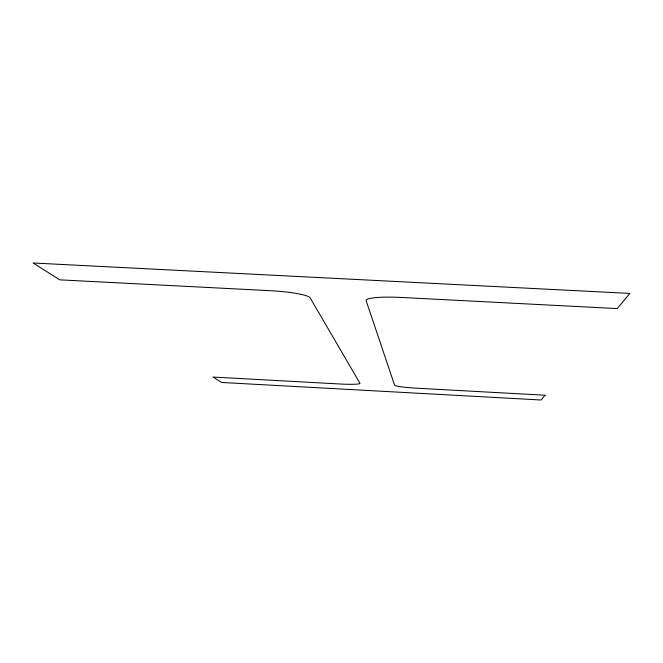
<?xml version="1.0" encoding="UTF-8"?>
<svg xmlns="http://www.w3.org/2000/svg" width="663" height="663" viewBox="0 0 663 663"><rect width="100%" height="100%" fill="white"/><g stroke="black" fill="none" stroke-linecap="round" stroke-linejoin="round"><path stroke-width="0.99" d="M545.11 395.231L541.132 400.004L221.608 382.46L213.08 377.056L339.241 383.96A22.186 1.873 3.5 0 0 359.934 383.239L310.11 297.811A35.976 4.898 3.9 0 0 270.512 290.709L59.736 279.844L33.15 262.996L629.85 293.419L617.228 308.585L401.223 297.447A36.084 4.948 3.2 0 0 366.15 300.712L394.568 385.128A22.26 1.881 3.2 0 0 417.093 388.22L545.11 395.231"/></g></svg>
